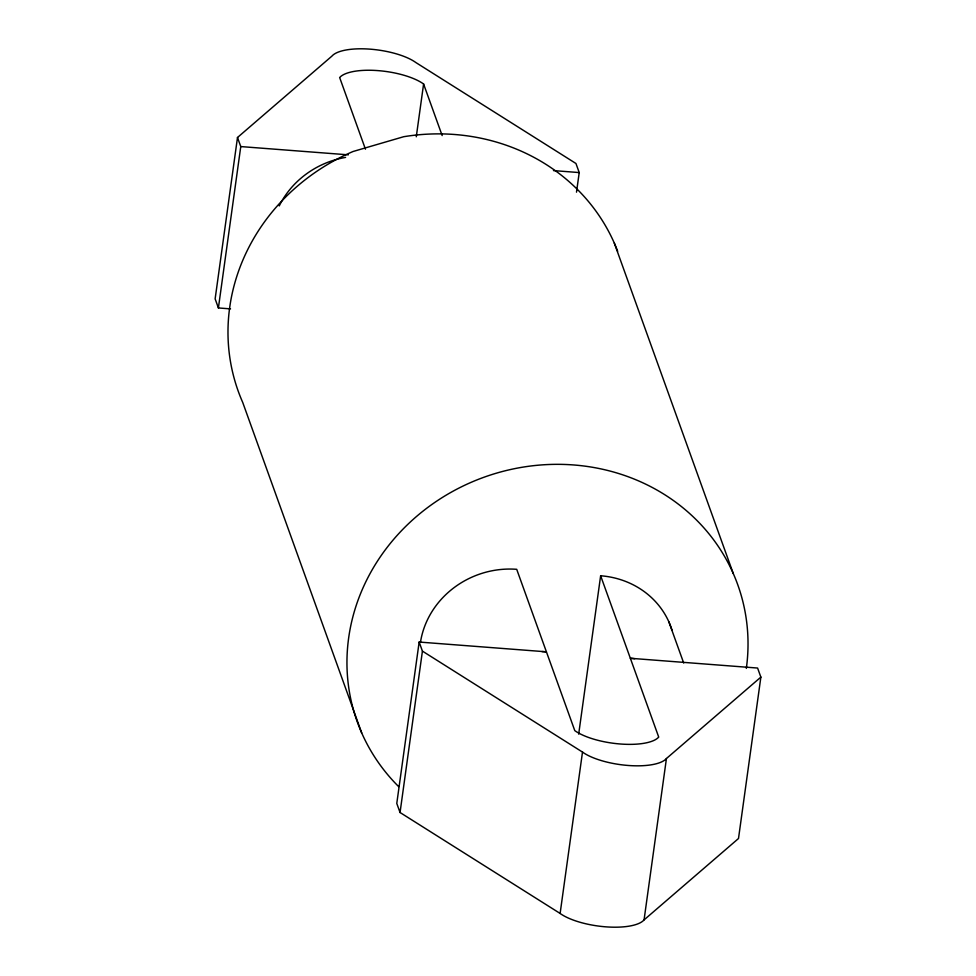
<?xml version="1.0" encoding="UTF-8"?>
<svg xmlns="http://www.w3.org/2000/svg" width="976" height="976" viewBox="0 0 976 976"><rect width="100%" height="100%" fill="white"/><g stroke="black" fill="none" stroke-linecap="round" stroke-linejoin="round"><path stroke-width="1.46" d="M576.499 192.174L579.219 172.569L575.95 163.492L415.874 62.549A46.238 15.787 7.9 0 0 370.246 49.166A46.238 15.787 7.9 0 0 331.938 56.096L237.497 137.494L215.135 298.876L218.404 307.952L230.519 308.88M218.404 307.952L240.767 146.571L237.497 137.494M416.276 136.786L423.596 83.997A46.238 15.787 7.9 0 0 377.968 70.614A46.238 15.787 7.9 0 0 339.66 77.555L365.451 149.182M541.961 651.59A86.669 80.178 -19.8 0 1 546.414 651.822L419.155 642.049L396.781 803.431L400.05 812.508L560.126 913.451A46.238 15.787 7.9 0 0 605.754 926.834A46.238 15.787 7.9 0 0 644.062 919.904L738.503 838.506L760.865 677.124L757.596 668.048L630.337 658.275A86.669 80.178 -19.8 0 1 634.766 658.727M400.05 812.508L422.425 651.126L419.155 642.049M578.683 734.123L600.643 575.767A86.669 80.178 -19.8 0 1 672.025 630.179M560.126 913.451L582.501 752.081L422.425 651.126M644.062 919.904L666.437 758.523L760.865 677.124M240.767 146.571L348.334 154.842M553.465 170.593L579.219 172.569M614.319 243.109L733.281 573.571M668.841 621.773L683.7 663.033M423.596 83.997L442.165 135.579M600.643 575.767L658.715 737.075A46.238 15.787 7.9 0 1 620.407 744.005A46.238 15.787 7.9 0 1 574.779 730.621L516.707 569.313A86.669 80.178 -19.8 0 0 420.51 642.062M361.681 732.891L242.719 402.429A202.215 187.099 -19.8 0 1 353.056 151.5L403.71 136.713A202.215 187.099 -19.8 0 1 617.674 251.296M398.672 786.632A202.215 187.099 -19.8 0 1 487.768 475.91A202.215 187.099 -19.8 0 1 746.335 668.401M279.246 205.899A86.669 80.178 -19.8 0 1 345.589 157.404M666.437 758.523A46.238 15.787 7.9 0 1 628.129 765.465A46.238 15.787 7.9 0 1 582.501 752.081"/></g></svg>
